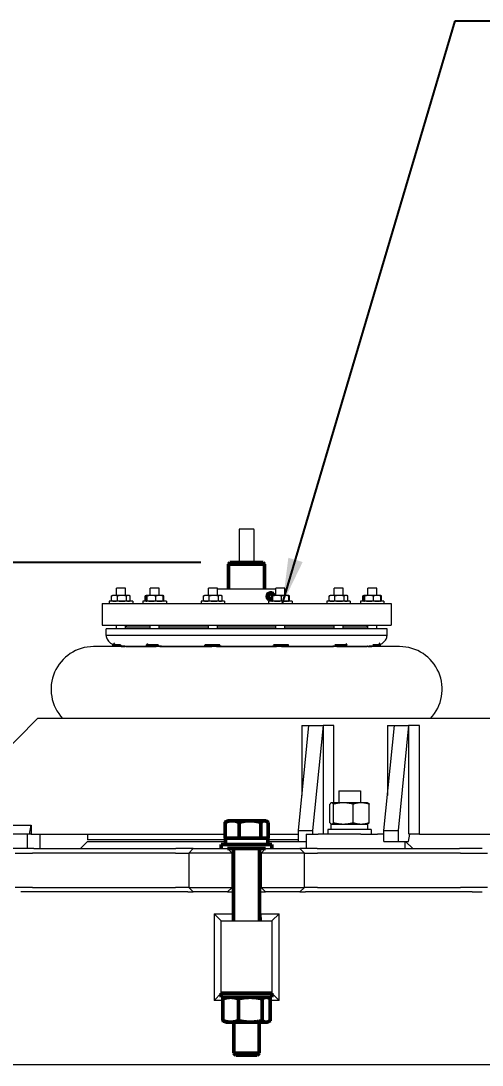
# Model space of a CAD drawing. Header units: inches. Extents: x 20 to 536, y 6 to 344.
# Drawn here: x 408.87 to 424.82, y 127.92 to 164.02 of the extents above; entities that cross this region are included whole.
import ezdxf

# ---------------------------------------------------------------- set-up
doc = ezdxf.new("R2010")
doc.units = ezdxf.units.IN
doc.header["$LTSCALE"] = 16
doc.header["$MEASUREMENT"] = 0
for name, color, linetype, lineweight in [('Dimension (ANSI)', 7, 'Continuous', 25), ('Symbol', 7, 'Continuous', 25), ('Visible (ANSI)', 7, 'Continuous', 50)]:
    doc.layers.add(name, color=color, linetype=linetype, lineweight=lineweight)
doc.styles.add('Standard D-E', font='arial.ttf')
doc.dimstyles.new('Default D-E$7', dxfattribs={"dimscale": 16, "dimtxt": 0.15, "dimasz": 0.098425, "dimexe": 0.125, "dimexo": 0.0625, "dimgap": 0.031496, "dimtad": 0, "dimtih": 1, "dimtoh": 1, "dimrnd": 1e-08, "dimzin": 4, "dimdsep": 46, "dimtxsty": 'Standard D-E', "dimcen": 0.09, "dimdle": 0.393701, "dimclrd": 256, "dimclre": 256, "dimclrt": 256, "dimadec": 0, "dimazin": 1, "dimtfac": 1, "dimtofl": 0, "dimtmove": 0, "dimatfit": 3, "dimfxl": 1, "dimtolj": 1, "dimtzin": 4, "dimlwd": -1, "dimlwe": -1, "dimarcsym": 0})
doc.dimstyles.new('in [mm] D-E NeptuneBenson', dxfattribs={"dimscale": 16, "dimtxt": 0.15, "dimasz": 0.098425, "dimexe": 0.125, "dimexo": 0.063, "dimgap": 0.031496, "dimtad": 0, "dimtih": 1, "dimtoh": 1, "dimdec": 4, "dimrnd": 1e-08, "dimzin": 3, "dimdsep": 46, "dimlunit": 5, "dimtxsty": 'Standard D-E', "dimcen": 0.09, "dimdle": 0.393701, "dimclrd": 256, "dimclre": 256, "dimclrt": 256, "dimadec": 1, "dimazin": 1, "dimtfac": 1, "dimtofl": 0, "dimtmove": 0, "dimatfit": 3, "dimfxl": 1, "dimfrac": 1, "dimtolj": 1, "dimtzin": 4, "dimlwd": -1, "dimlwe": -1, "dimarcsym": 0})

# ---------------------------------------------------------------- blocks, each defined once
blk = doc.blocks.new('*D25')
at = {"layer": 'Defpoints', "color": 0, "transparency": 16777216}
for p in [(347.361, 145.292), (416.1, 145.292), (391.098, 47.22)]:
    blk.add_point(p, dxfattribs=at)
at = {"layer": 'Dimension (ANSI)', "transparency": 16777216}
for p, q in [((415.092, 145.292), (345.361, 145.292)), ((347.361, 143.718), (347.361, 111.269)), ((347.361, 48.795), (347.361, 93.901)), ((390.09, 47.22), (345.361, 47.22))]:
    blk.add_line(p, q, dxfattribs=at)
for points in [[(347.098, 143.718), (347.623, 143.718), (347.361, 145.292)], [(347.098, 48.795), (347.623, 48.795), (347.361, 47.22)]]:
    blk.add_solid(points, dxfattribs=at)
at = {"layer": 'Dimension (ANSI)', "transparency": 16777216, "char_height": 2.4, "attachment_point": 5, "style": 'Standard D-E'}
for s, insert in [('\\A1; \\fArial|b0|i0;\\H2.4000;98{\\H1x;\\S1#16;} in', (347.361, 105.539)), ('\\A1;[2491.0 mm]{\\P\\fArial|b0|i0;\\H2.4000;SHIPPING HEIGHT\\P\\fArial|b0|i0;\\H2.4000;REF.}', (347.361, 96.855))]:
    blk.add_mtext(s, dxfattribs=dict(at, insert=insert))

msp = doc.modelspace()

# ---------------------------------------------------------------- linework, layer by layer
at = {"layer": 'Visible (ANSI)', "linetype": 'Continuous', "lineweight": 18}
for p, q in [((416.41504, 146.42711), (416.41504, 145.29234)), ((416.91442, 146.44799), (416.43592, 146.44799)), ((416.9353, 145.29234), (416.9353, 146.42711)), ((412.48475, 144.40548), (412.17225, 144.40548)), ((412.17225, 144.15848), (412.17225, 144.40548)), ((412.48475, 144.15848), (412.48475, 144.40548)), ((413.64944, 144.40548), (413.33694, 144.40548)), ((413.33694, 144.15848), (413.33694, 144.40548)), ((413.64944, 144.15848), (413.64944, 144.40548)), ((415.66673, 144.40548), (415.35423, 144.40548)), ((415.35423, 144.15848), (415.35423, 144.40548)), ((415.66673, 144.15848), (415.66673, 144.40548)), ((417.68094, 144.37548), (415.66892, 144.37548)), ((417.9961, 144.40548), (417.6836, 144.40548)), ((417.6836, 144.15848), (417.6836, 144.40548)), ((417.9961, 144.15848), (417.9961, 144.40548)), ((420.0134, 144.40548), (419.7009, 144.40548)), ((419.7009, 144.15848), (419.7009, 144.40548)), ((420.0134, 144.15848), (420.0134, 144.40548)), ((421.17809, 144.40548), (420.86559, 144.40548)), ((420.86559, 144.15848), (420.86559, 144.40548)), ((421.17809, 144.15848), (421.17809, 144.40548)), ((412.00624, 143.97579), (412.00624, 144.13817)), ((412.047, 144.15848), (412.02381, 144.14767)), ((412.10517, 144.15848), (412.047, 144.15848)), ((412.36525, 144.15848), (412.10517, 144.15848)), ((412.20411, 143.97579), (412.20411, 144.13817)), ((412.58858, 144.15848), (412.36525, 144.15848)), ((412.52638, 143.97579), (412.52638, 144.13817)), ((412.61, 144.15848), (412.58858, 144.15848)), ((412.61, 144.15848), (412.6332, 144.14767)), ((412.65077, 143.97579), (412.65077, 144.13817)), ((413.17092, 143.97579), (413.17092, 144.13817)), ((413.20926, 144.15735), (413.1885, 144.14767)), ((413.19288, 143.97579), (413.19288, 144.13817)), ((413.21169, 144.15848), (413.20926, 144.15735)), ((413.2141, 144.15848), (413.21169, 144.15848)), ((413.38546, 144.15848), (413.2141, 144.15848)), ((413.23531, 143.97579), (413.23531, 144.13817)), ((413.66455, 144.15848), (413.38546, 144.15848)), ((413.53562, 143.97579), (413.53562, 144.13817)), ((413.77469, 144.15848), (413.66455, 144.15848)), ((413.77469, 144.15848), (413.77712, 144.15735)), ((413.77712, 144.15735), (413.79788, 144.14767)), ((413.79349, 143.97579), (413.79349, 144.13817)), ((413.81546, 143.97579), (413.81546, 144.13817)), ((415.18822, 143.97579), (415.18822, 144.13817)), ((415.22898, 144.15848), (415.20579, 144.14767)), ((415.28715, 144.15848), (415.22898, 144.15848)), ((415.54723, 144.15848), (415.28715, 144.15848)), ((415.38609, 143.97579), (415.38609, 144.13817)), ((415.77056, 144.15848), (415.54723, 144.15848)), ((415.70836, 143.97579), (415.70836, 144.13817)), ((415.79198, 144.15848), (415.77056, 144.15848)), ((415.79198, 144.15848), (415.81518, 144.14767)), ((415.83275, 143.97579), (415.83275, 144.13817)), ((417.53955, 143.97579), (417.53955, 144.13817)), ((417.55835, 144.15848), (417.55593, 144.15735)), ((417.56076, 144.15848), (417.55835, 144.15848)), ((417.73213, 144.15848), (417.56076, 144.15848)), ((417.58198, 143.97579), (417.58198, 144.13817)), ((418.01122, 144.15848), (417.73213, 144.15848)), ((417.88228, 143.97579), (417.88228, 144.13817)), ((418.12135, 144.15848), (418.01122, 144.15848)), ((418.12135, 144.15848), (418.12378, 144.15735)), ((418.12378, 144.15735), (418.14455, 144.14767)), ((418.14016, 143.97579), (418.14016, 144.13817)), ((418.16212, 143.97579), (418.16212, 144.13817)), ((419.53488, 143.97579), (419.53488, 144.13817)), ((419.57565, 144.15848), (419.55246, 144.14767)), ((419.63382, 144.15848), (419.57565, 144.15848)), ((419.89389, 144.15848), (419.63382, 144.15848)), ((419.73276, 143.97579), (419.73276, 144.13817)), ((420.11722, 144.15848), (419.89389, 144.15848)), ((420.05503, 143.97579), (420.05503, 144.13817)), ((420.13865, 144.15848), (420.11722, 144.15848)), ((420.13865, 144.15848), (420.16184, 144.14767)), ((420.17942, 143.97579), (420.17942, 144.13817)), ((420.69957, 143.97579), (420.69957, 144.13817)), ((420.73791, 144.15735), (420.71714, 144.14767)), ((420.72153, 143.97579), (420.72153, 144.13817)), ((420.74034, 144.15848), (420.73791, 144.15735)), ((420.74274, 144.15848), (420.74034, 144.15848)), ((420.91411, 144.15848), (420.74274, 144.15848)), ((420.76396, 143.97579), (420.76396, 144.13817)), ((421.1932, 144.15848), (420.91411, 144.15848)), ((421.06426, 143.97579), (421.06426, 144.13817)), ((421.30334, 144.15848), (421.1932, 144.15848)), ((421.30334, 144.15848), (421.30576, 144.15735)), ((421.30576, 144.15735), (421.32653, 144.14767)), ((421.32214, 143.97579), (421.32214, 144.13817)), ((421.3441, 143.97579), (421.3441, 144.13817)), ((411.67517, 143.87548), (421.67517, 143.87548)), ((411.67517, 143.87548), (411.67517, 143.12548)), ((412.7345, 143.95548), (411.9225, 143.95548)), ((411.9225, 143.95548), (411.9225, 143.87548)), ((412.047, 143.95548), (412.02381, 143.9663)), ((412.61, 143.95548), (412.6332, 143.9663)), ((412.7345, 143.95548), (412.7345, 143.87548)), ((413.89919, 143.95548), (413.08719, 143.95548)), ((413.08719, 143.95548), (413.08719, 143.87548)), ((413.20926, 143.95661), (413.1885, 143.9663)), ((413.21169, 143.95548), (413.20926, 143.95661)), ((413.77469, 143.95548), (413.77712, 143.95661)), ((413.77712, 143.95661), (413.79788, 143.9663)), ((413.89919, 143.95548), (413.89919, 143.87548)), ((415.91648, 143.95548), (415.10448, 143.95548)), ((415.10448, 143.95548), (415.10448, 143.87548)), ((415.22898, 143.95548), (415.20579, 143.9663)), ((415.79198, 143.95548), (415.81518, 143.9663)), ((415.91648, 143.95548), (415.91648, 143.87548)), ((418.24585, 143.95548), (417.43385, 143.95548)), ((417.43385, 143.95548), (417.43385, 143.87548)), ((417.55835, 143.95548), (417.55593, 143.95661)), ((418.12135, 143.95548), (418.12378, 143.95661)), ((418.12378, 143.95661), (418.14455, 143.9663)), ((418.24585, 143.95548), (418.24585, 143.87548)), ((420.26315, 143.95548), (419.45115, 143.95548)), ((419.45115, 143.95548), (419.45115, 143.87548)), ((419.57565, 143.95548), (419.55246, 143.9663)), ((420.13865, 143.95548), (420.16184, 143.9663)), ((420.26315, 143.95548), (420.26315, 143.87548)), ((421.42784, 143.95548), (420.61584, 143.95548)), ((420.61584, 143.95548), (420.61584, 143.87548)), ((420.73791, 143.95661), (420.71714, 143.9663)), ((420.74034, 143.95548), (420.73791, 143.95661)), ((421.30334, 143.95548), (421.30576, 143.95661)), ((421.30576, 143.95661), (421.32653, 143.9663)), ((421.42784, 143.95548), (421.42784, 143.87548)), ((421.67517, 143.87548), (421.67517, 143.12548)), ((411.67517, 143.12548), (421.67517, 143.12548)), ((421.53517, 142.99748), (411.81517, 142.99748)), ((411.81517, 142.76928), (411.81517, 142.99748)), ((412.17225, 142.99748), (412.17225, 143.12548)), ((412.48475, 142.99748), (412.48475, 143.12548)), ((412.52606, 143.12234), (412.48901, 143.05816)), ((413.33694, 143.05816), (412.48901, 143.05816)), ((413.33694, 143.12234), (412.52606, 143.12234)), ((413.33694, 142.99748), (413.33694, 143.12548)), ((413.64944, 142.99748), (413.64944, 143.12548)), ((415.35423, 143.12234), (413.64944, 143.12234)), ((415.35423, 143.05816), (413.64944, 143.05816)), ((415.35423, 142.99748), (415.35423, 143.12548)), ((415.66673, 142.99748), (415.66673, 143.12548)), ((417.6836, 143.12234), (415.66673, 143.12234)), ((417.6836, 143.05816), (415.66673, 143.05816)), ((417.6836, 142.99748), (417.6836, 143.12548)), ((417.9961, 142.99748), (417.9961, 143.12548)), ((419.7009, 143.12234), (417.9961, 143.12234)), ((419.7009, 143.05816), (417.9961, 143.05816)), ((419.7009, 142.99748), (419.7009, 143.12548)), ((420.0134, 142.99748), (420.0134, 143.12548)), ((420.82428, 143.12234), (420.0134, 143.12234)), ((420.86133, 143.05816), (420.0134, 143.05816)), ((420.82428, 143.12234), (420.86133, 143.05816)), ((420.86559, 142.99748), (420.86559, 143.12548)), ((421.17809, 142.99748), (421.17809, 143.12548)), ((421.53517, 142.76928), (421.53517, 142.99748)), ((421.53517, 142.76928), (411.81517, 142.76928)), ((421.96949, 142.38832), (411.38085, 142.38832)), ((412.10451, 142.51855), (412.0445, 142.44952)), ((412.30908, 142.44952), (412.0445, 142.44952)), ((412.0445, 142.40548), (412.0445, 142.44952)), ((412.32352, 142.40548), (412.0445, 142.40548)), ((412.32352, 142.40548), (412.32352, 142.44389)), ((412.33997, 142.39748), (412.46583, 142.39748)), ((412.40681, 142.40548), (412.34629, 142.40548)), ((412.40681, 142.41782), (412.40681, 142.40548)), ((412.46471, 142.40548), (412.40681, 142.40548)), ((412.51126, 142.39748), (413.54829, 142.39748)), ((413.24558, 142.49138), (413.20919, 142.44952)), ((413.61804, 142.44952), (413.20919, 142.44952)), ((413.20919, 142.40548), (413.20919, 142.44952)), ((413.63086, 142.40548), (413.20919, 142.40548)), ((413.63086, 142.40548), (413.63086, 142.44389)), ((413.6975, 142.40548), (413.63086, 142.40548)), ((413.67241, 142.39748), (415.46859, 142.39748)), ((413.6975, 142.41782), (413.6975, 142.40548)), ((413.73575, 142.40548), (413.6975, 142.40548)), ((415.22648, 142.40548), (415.22648, 142.44202)), ((415.75391, 142.40548), (415.22648, 142.40548)), ((415.74615, 142.44952), (415.22715, 142.44952)), ((415.63815, 142.39748), (417.71219, 142.39748)), ((415.75391, 142.40548), (415.75391, 142.44389)), ((415.78605, 142.40548), (415.75391, 142.40548)), ((415.78605, 142.41782), (415.78605, 142.40548)), ((415.79441, 142.40548), (415.78605, 142.40548)), ((417.56686, 142.42033), (417.56686, 142.40548)), ((418.12381, 142.40548), (417.56686, 142.40548)), ((418.12319, 142.44952), (417.60419, 142.44952)), ((417.88175, 142.39748), (419.67793, 142.39748)), ((418.12381, 142.40548), (418.12381, 142.44389)), ((419.65988, 142.42033), (419.65988, 142.40548)), ((420.14115, 142.40548), (419.65988, 142.40548)), ((420.14115, 142.44952), (419.7323, 142.44952)), ((419.80205, 142.39748), (420.83908, 142.39748)), ((420.10476, 142.49138), (420.14115, 142.44952)), ((420.14115, 142.40548), (420.14115, 142.44952)), ((420.88451, 142.39748), (421.01037, 142.39748)), ((420.95315, 142.40548), (420.91614, 142.40548)), ((420.95315, 142.42033), (420.95315, 142.40548)), ((421.30584, 142.40548), (420.95315, 142.40548)), ((421.30584, 142.44952), (421.04126, 142.44952)), ((421.24583, 142.51855), (421.30584, 142.44952)), ((421.30584, 142.40548), (421.30584, 142.44952)), ((406.97718, 137.40734), (409.44003, 139.90734)), ((432.68411, 139.90734), (409.44003, 139.90734)), ((418.46806, 136.03734), (418.83214, 139.65734)), ((418.58955, 139.65734), (418.83214, 139.65734)), ((418.58955, 139.65734), (418.58955, 137.24526)), ((418.83214, 139.65734), (419.32471, 139.65734)), ((419.32471, 139.65734), (418.96063, 136.03734)), ((419.33631, 139.65734), (419.32471, 139.65734)), ((419.69783, 139.65734), (419.33631, 139.65734)), ((419.33631, 135.90734), (419.33631, 139.65734)), ((419.69783, 136.98934), (419.69783, 139.65734)), ((421.42349, 136.03734), (421.78757, 139.65734)), ((421.54497, 139.65734), (421.78757, 139.65734)), ((421.54497, 139.65734), (421.54497, 137.24526)), ((421.78757, 139.65734), (422.28014, 139.65734)), ((422.28014, 139.65734), (421.91606, 136.03734)), ((422.29174, 139.65734), (422.28014, 139.65734)), ((422.65326, 139.65734), (422.29174, 139.65734)), ((422.29174, 135.90734), (422.29174, 139.65734)), ((422.65326, 135.90734), (422.65326, 139.65734)), ((419.861, 137.40734), (420.611, 137.40734)), ((419.861, 137.40734), (419.861, 136.98934)), ((420.611, 137.40734), (420.611, 136.98934)), ((419.55783, 136.30043), (419.55783, 136.94426)), ((419.611, 136.98934), (419.60136, 136.98485)), ((419.62049, 136.98934), (419.611, 136.98934)), ((420.02224, 136.98934), (419.62049, 136.98934)), ((419.68315, 136.30043), (419.68315, 136.94426)), ((420.63774, 136.98934), (420.02224, 136.98934)), ((420.36132, 136.30043), (420.36132, 136.94426)), ((420.861, 136.98934), (420.63774, 136.98934)), ((420.861, 136.98934), (420.87064, 136.98485)), ((420.91416, 136.30043), (420.91416, 136.94426)), ((407.15863, 136.21984), (409.21838, 136.21984)), ((409.16471, 135.90734), (409.21838, 136.21984)), ((409.21838, 136.21984), (409.21838, 135.90734)), ((419.611, 136.25534), (419.60136, 136.25984)), ((419.6035, 136.25534), (420.8685, 136.25534)), ((419.6035, 136.06734), (419.6035, 136.25534)), ((420.861, 136.25534), (420.87064, 136.25984)), ((420.8685, 136.06734), (420.8685, 136.25534)), ((409.08957, 135.90734), (407.15863, 135.90734)), ((409.21838, 135.90734), (409.08957, 135.90734)), ((409.08957, 135.90734), (409.08957, 135.40734)), ((409.21838, 135.90734), (409.16471, 135.90734)), ((409.21838, 135.90734), (415.92945, 135.90734)), ((409.51892, 135.90734), (409.51892, 135.40734)), ((411.17517, 135.90734), (411.17517, 135.70734)), ((417.42089, 135.90734), (418.46806, 135.90734)), ((418.46806, 136.03734), (418.96063, 136.03734)), ((418.46806, 135.65734), (418.46806, 136.03734)), ((418.73853, 135.90734), (419.15266, 135.90734)), ((418.73853, 135.90734), (418.73853, 135.40734)), ((418.96063, 136.03734), (418.96063, 135.90734)), ((420.63038, 135.90734), (419.15266, 135.90734)), ((420.986, 136.06734), (419.486, 136.06734)), ((419.486, 136.06734), (419.486, 135.90734)), ((420.63038, 135.90734), (421.20882, 135.90734)), ((420.986, 136.06734), (420.986, 135.90734)), ((421.42349, 135.90734), (421.20882, 135.90734)), ((421.42349, 136.03734), (421.91606, 136.03734)), ((421.42349, 135.65734), (421.42349, 136.03734)), ((421.91606, 136.03734), (421.91606, 135.65734)), ((422.28014, 135.65734), (422.32308, 135.90734)), ((422.65326, 135.90734), (422.29174, 135.90734)), ((422.65326, 135.90734), (426.28121, 135.90734)), ((409.31287, 135.40734), (408.52724, 135.40734)), ((409.31287, 135.40734), (414.23163, 135.40734)), ((411.17517, 135.65734), (410.92517, 135.40734)), ((415.94567, 135.70734), (411.17517, 135.70734)), ((411.17517, 135.65734), (415.94567, 135.65734)), ((411.17517, 135.65734), (415.94567, 135.65734)), ((414.83017, 135.40734), (414.23163, 135.40734)), ((414.67517, 135.25234), (414.83017, 135.40734)), ((414.83017, 135.40734), (415.64688, 135.40734)), ((415.64688, 135.40734), (415.92284, 135.40734)), ((415.92284, 135.40734), (416.02017, 135.40734)), ((416.17517, 135.25234), (416.02017, 135.40734)), ((417.17517, 135.25234), (417.33017, 135.40734)), ((417.33017, 135.40734), (417.4275, 135.40734)), ((418.46806, 135.70734), (417.40467, 135.70734)), ((417.40467, 135.65734), (418.46806, 135.65734)), ((417.40467, 135.65734), (418.46806, 135.65734)), ((417.4275, 135.40734), (417.70346, 135.40734)), ((417.70346, 135.40734), (418.52017, 135.40734)), ((418.46806, 135.65734), (418.73853, 135.65734)), ((419.1187, 135.40734), (418.52017, 135.40734)), ((418.67517, 135.25234), (418.52017, 135.40734)), ((419.1187, 135.40734), (424.03747, 135.40734)), ((421.42349, 135.65734), (421.91606, 135.65734)), ((421.91606, 135.65734), (422.28014, 135.65734)), ((422.15337, 135.65734), (422.15337, 135.40734)), ((422.17517, 135.65734), (422.42517, 135.40734)), ((424.8231, 135.40734), (424.03747, 135.40734)), ((408.67289, 135.25234), (409.27261, 135.25234)), ((414.21827, 135.25234), (409.27261, 135.25234)), ((414.21827, 135.25234), (414.67517, 135.25234)), ((415.64169, 135.25234), (414.67517, 135.25234)), ((414.67517, 135.25234), (414.67517, 134.06234)), ((415.91904, 135.25234), (415.64169, 135.25234)), ((416.17517, 135.25234), (415.91904, 135.25234)), ((416.17517, 135.25234), (416.22767, 135.25234)), ((416.17517, 134.06234), (416.17517, 135.25234)), ((417.12267, 135.25234), (417.17517, 135.25234)), ((417.43129, 135.25234), (417.17517, 135.25234)), ((417.17517, 135.25234), (417.17517, 134.06234)), ((417.70865, 135.25234), (417.43129, 135.25234)), ((418.67517, 135.25234), (417.70865, 135.25234)), ((418.67517, 135.25234), (419.13207, 135.25234)), ((418.67517, 134.06234), (418.67517, 135.25234)), ((424.07773, 135.25234), (419.13207, 135.25234)), ((424.07773, 135.25234), (424.67744, 135.25234)), ((424.67744, 135.25234), (425.00449, 135.25234)), ((409.27261, 134.06234), (408.67289, 134.06234)), ((414.63786, 133.90734), (408.86652, 133.90734)), ((409.27261, 134.06234), (414.21827, 134.06234)), ((414.67517, 134.06234), (414.21827, 134.06234)), ((414.63786, 133.90734), (414.83017, 133.90734)), ((414.67517, 134.06234), (415.64169, 134.06234)), ((414.67517, 134.06234), (414.83017, 133.90734)), ((415.64688, 133.90734), (414.83017, 133.90734)), ((415.64169, 134.06234), (415.91904, 134.06234)), ((415.92284, 133.90734), (415.64688, 133.90734)), ((415.91904, 134.06234), (416.17517, 134.06234)), ((416.02017, 133.90734), (415.92284, 133.90734)), ((416.17517, 134.06234), (416.02017, 133.90734)), ((416.02017, 133.90734), (416.22767, 133.90734)), ((416.22767, 134.06234), (416.17517, 134.06234)), ((417.17517, 134.06234), (417.12267, 134.06234)), ((417.12267, 133.90734), (417.33017, 133.90734)), ((417.17517, 134.06234), (417.43129, 134.06234)), ((417.17517, 134.06234), (417.33017, 133.90734)), ((417.4275, 133.90734), (417.33017, 133.90734)), ((417.70346, 133.90734), (417.4275, 133.90734)), ((417.43129, 134.06234), (417.70865, 134.06234)), ((418.52017, 133.90734), (417.70346, 133.90734)), ((417.70865, 134.06234), (418.67517, 134.06234)), ((418.67517, 134.06234), (418.52017, 133.90734)), ((418.52017, 133.90734), (418.71248, 133.90734)), ((419.13207, 134.06234), (418.67517, 134.06234)), ((424.48382, 133.90734), (418.71248, 133.90734)), ((419.13207, 134.06234), (424.07773, 134.06234)), ((424.67744, 134.06234), (424.07773, 134.06234)), ((424.48382, 133.90734), (424.8231, 133.90734)), ((425.00449, 134.06234), (424.67744, 134.06234)), ((415.55027, 133.15724), (415.55027, 130.15744)), ((415.55027, 133.15724), (416.17952, 133.15724)), ((415.55027, 133.15724), (415.80017, 132.90734)), ((415.80017, 132.90734), (417.55017, 132.90734)), ((415.80017, 130.40734), (415.80017, 132.90734)), ((416.17952, 133.15724), (416.17517, 132.90734)), ((416.17952, 133.15724), (416.17952, 132.90734)), ((417.17082, 133.15724), (417.17517, 132.90734)), ((417.17082, 132.90734), (417.17082, 133.15724)), ((417.17082, 133.15724), (417.80007, 133.15724)), ((417.80007, 133.15724), (417.55017, 132.90734)), ((417.55017, 132.90734), (417.55017, 130.40734)), ((417.80007, 130.15744), (417.80007, 133.15724)), ((415.55027, 130.15744), (415.80017, 130.40734)), ((417.55017, 130.40734), (415.80017, 130.40734)), ((417.80007, 130.15744), (417.55017, 130.40734)), ((415.85783, 130.15744), (415.55027, 130.15744)), ((417.80007, 130.15744), (417.4925, 130.15744)), ((388.17384, 127.93859), (439.04874, 127.93859))]:
    msp.add_line(p, q, dxfattribs=at)
at = {"layer": 'Visible (ANSI)'}
for p, q in [((416.10017, 145.29234), (416.05017, 145.24234)), ((417.30017, 145.24234), (416.05017, 145.24234)), ((416.05017, 144.37548), (416.05017, 145.24234)), ((416.10017, 145.29234), (417.25017, 145.29234)), ((417.25017, 145.29234), (417.30017, 145.24234)), ((417.30017, 144.37548), (417.30017, 145.24234)), ((415.93192, 143.12234), (415.93192, 143.12548)), ((417.41842, 143.12234), (417.41842, 143.12548)), ((415.92945, 135.76697), (415.92945, 136.31238)), ((416.01917, 136.37097), (415.97756, 136.34695)), ((416.17346, 136.37097), (416.01917, 136.37097)), ((416.79034, 136.37097), (416.17346, 136.37097)), ((416.41748, 135.76697), (416.41748, 136.31238)), ((417.29204, 136.37097), (416.79034, 136.37097)), ((417.16319, 135.76697), (417.16319, 136.31238)), ((417.33117, 136.37097), (417.29204, 136.37097)), ((417.33117, 136.37097), (417.37278, 136.34695)), ((417.42089, 135.76697), (417.42089, 136.31238)), ((416.17346, 135.76697), (415.92945, 135.76697)), ((415.94567, 135.76697), (417.40467, 135.76697)), ((415.94567, 135.76697), (415.94567, 135.54797)), ((416.01917, 135.76697), (416.01917, 135.76697)), ((416.41748, 135.76697), (416.17346, 135.76697)), ((416.79034, 135.76697), (416.41748, 135.76697)), ((417.16319, 135.76697), (416.79034, 135.76697)), ((417.29204, 135.76697), (417.16319, 135.76697)), ((417.42089, 135.76697), (417.29204, 135.76697)), ((417.33117, 135.76697), (417.33117, 135.76697)), ((417.40467, 135.76697), (417.40467, 135.54797)), ((417.55017, 135.54797), (415.80017, 135.54797)), ((415.80017, 135.40734), (415.80017, 135.54797)), ((415.93192, 135.65734), (415.93192, 135.66734)), ((416.02017, 135.40734), (417.33017, 135.40734)), ((416.22767, 135.40734), (416.22767, 132.90734)), ((417.12267, 135.40734), (417.12267, 132.90734)), ((417.41842, 135.65734), (417.41842, 135.66734)), ((417.55017, 135.40734), (417.55017, 135.54797)), ((417.55017, 130.40734), (415.80017, 130.40734)), ((415.80017, 130.26672), (415.80017, 130.40734)), ((417.55017, 130.26672), (417.55017, 130.40734)), ((415.80017, 130.26672), (417.55017, 130.26672)), ((415.85783, 129.45958), (415.85783, 130.21485)), ((415.95617, 130.26672), (415.91056, 130.24545)), ((416.39273, 129.45958), (416.39273, 130.21485)), ((417.21006, 129.45958), (417.21006, 130.21485)), ((417.39417, 130.26672), (417.43977, 130.24545)), ((417.4925, 129.45958), (417.4925, 130.21485)), ((415.95617, 129.40772), (415.91056, 129.42898)), ((415.95617, 129.40772), (416.12528, 129.40772)), ((416.12528, 129.40772), (416.8014, 129.40772)), ((416.23767, 129.40772), (416.23767, 128.33308)), ((416.8014, 129.40772), (417.35128, 129.40772)), ((417.11267, 129.40772), (417.11267, 128.33308)), ((417.35128, 129.40772), (417.39417, 129.40772)), ((417.39417, 129.40772), (417.43977, 129.42898)), ((416.23767, 128.33308), (417.11267, 128.33308)), ((416.30583, 128.26697), (416.23767, 128.33308)), ((417.04451, 128.26697), (416.30583, 128.26697)), ((417.04451, 128.26697), (417.11267, 128.33308))]:
    msp.add_line(p, q, dxfattribs=at)
at = {"layer": 'Visible (ANSI)', "linetype": 'Continuous', "lineweight": 18}
for centre, radius, start, end in [((416.43592, 146.42711), 0.02088, 90, 180), ((416.91442, 146.42711), 0.02088, 0, 90), ((415.66892, 144.35048), 0.025, 90, 95.015666), ((412.55572, 142.93793), 0.1375, 119.023912, 121.071654), ((420.79462, 142.93793), 0.1375, 58.928346, 60.976088), ((412.10368, 142.78448), 0.28891, 183.015326, 209.34172), ((412.2173, 142.84835), 0.41925, 209.34172, 233.614904), ((421.13304, 142.84835), 0.41925, 306.385096, 330.65828), ((421.24666, 142.78448), 0.28891, 330.65828, 356.984674), ((411.38085, 140.9174), 1.47092, 90, 223.368322), ((412.29149, 142.94904), 0.54432, 233.614904, 244.046206), ((412.33997, 143.10786), 0.71038, 261.393107, 270), ((412.45404, 142.80459), 0.41885, 276.363058, 283.598225), ((420.8963, 142.80459), 0.41885, 256.401775, 263.636942), ((421.01037, 143.10786), 0.71038, 270, 278.606893), ((421.05884, 142.94904), 0.54432, 295.953794, 306.385096), ((421.96949, 140.9174), 1.47092, 316.631678, 90)]:
    msp.add_arc(centre, radius, start, end, dxfattribs=at)
at = {"layer": 'Visible (ANSI)'}
for radius, start, end in [(0.08929, 21.69095, 293.957545), (0.1018, 54.052466, 99.052466)]:
    msp.add_arc((417.50329, 144.12548), radius, start, end, dxfattribs=at)
at = {"layer": 'Visible (ANSI)', "linetype": 'Continuous', "lineweight": 18}
for points in [[(417.68094, 144.37548), (417.6818, 144.37548), (417.68269, 144.37543), (417.6836, 144.37532)], [(417.53953, 144.00587), (417.52775, 144.00231), (417.51546, 144.00048), (417.50329, 144.00048)], [(412.32353, 142.43301), (412.32848, 142.43143), (412.33345, 142.4299), (412.33843, 142.42842)], [(412.33843, 142.42842), (412.35727, 142.42284), (412.37601, 142.41786), (412.394, 142.41369)]]:
    msp.add_open_spline(points, degree=3, dxfattribs=at)
for points, weights in [([(412.10517, 144.15848), (412.05926, 144.15848), (412.00624, 144.13817)], [1, 1.0379548493, 1]), ([(412.00624, 144.13817), (412.01531, 144.1437), (412.02381, 144.14767)], [1, 1.01005189042, 1.01477953359]), ([(412.20411, 144.13817), (412.15109, 144.15848), (412.10517, 144.15848)], [1, 1.0379548493, 1]), ([(412.36525, 144.15848), (412.29046, 144.15848), (412.20411, 144.13817)], [1, 1.0379548493, 1]), ([(412.52638, 144.13817), (412.44003, 144.15848), (412.36525, 144.15848)], [1, 1.0379548493, 1]), ([(412.58858, 144.15848), (412.55971, 144.15848), (412.52638, 144.13817)], [1, 1.0379548493, 1]), ([(412.65077, 144.13817), (412.61744, 144.15848), (412.58858, 144.15848)], [1, 1.0379548493, 1]), ([(413.19888, 144.14767), (413.18535, 144.1437), (413.17092, 144.13817)], [1.01477953359, 1.01005189042, 1]), ([(413.17092, 144.13817), (413.17999, 144.1437), (413.1885, 144.14767)], [1, 1.01005189042, 1.01477953359]), ([(413.2141, 144.15848), (413.20425, 144.15848), (413.19288, 144.13817)], [1, 1.0379548493, 1]), ([(413.23531, 144.13817), (413.22394, 144.15848), (413.2141, 144.15848)], [1, 1.0379548493, 1]), ([(413.38546, 144.15848), (413.31578, 144.15848), (413.23531, 144.13817)], [1, 1.0379548493, 1]), ([(413.53562, 144.13817), (413.45515, 144.15848), (413.38546, 144.15848)], [1, 1.0379548493, 1]), ([(413.66455, 144.15848), (413.60471, 144.15848), (413.53562, 144.13817)], [1, 1.0379548493, 1]), ([(413.79349, 144.13817), (413.7244, 144.15848), (413.66455, 144.15848)], [1, 1.0379548493, 1]), ([(413.77712, 144.15735), (413.78475, 144.15379), (413.79349, 144.13817)], [1.01375847525, 1.02892942038, 1]), ([(413.81546, 144.13817), (413.79788, 144.14888), (413.78213, 144.15385)], [1, 1.01965956375, 1.01895290532]), ([(415.28715, 144.15848), (415.24124, 144.15848), (415.18822, 144.13817)], [1, 1.0379548493, 1]), ([(415.18822, 144.13817), (415.19729, 144.1437), (415.20579, 144.14767)], [1, 1.01005189042, 1.01477953359]), ([(415.38609, 144.13817), (415.33307, 144.15848), (415.28715, 144.15848)], [1, 1.0379548493, 1]), ([(415.54723, 144.15848), (415.47244, 144.15848), (415.38609, 144.13817)], [1, 1.0379548493, 1]), ([(415.70836, 144.13817), (415.62201, 144.15848), (415.54723, 144.15848)], [1, 1.0379548493, 1]), ([(415.77056, 144.15848), (415.74169, 144.15848), (415.70836, 144.13817)], [1, 1.0379548493, 1]), ([(415.83275, 144.13817), (415.79942, 144.15848), (415.77056, 144.15848)], [1, 1.0379548493, 1]), ([(417.56076, 144.15848), (417.55092, 144.15848), (417.53955, 144.13817)], [1, 1.0379548493, 1]), ([(417.58198, 144.13817), (417.57061, 144.15848), (417.56076, 144.15848)], [1, 1.0379548493, 1]), ([(417.73213, 144.15848), (417.66244, 144.15848), (417.58198, 144.13817)], [1, 1.0379548493, 1]), ([(417.88228, 144.13817), (417.80182, 144.15848), (417.73213, 144.15848)], [1, 1.0379548493, 1]), ([(418.01122, 144.15848), (417.95138, 144.15848), (417.88228, 144.13817)], [1, 1.0379548493, 1]), ([(418.14016, 144.13817), (418.07106, 144.15848), (418.01122, 144.15848)], [1, 1.0379548493, 1]), ([(418.12378, 144.15735), (418.13142, 144.15379), (418.14016, 144.13817)], [1.01375847525, 1.02892942038, 1]), ([(418.16212, 144.13817), (418.14455, 144.14888), (418.12879, 144.15385)], [1, 1.01965956375, 1.01895290532]), ([(419.63382, 144.15848), (419.5879, 144.15848), (419.53488, 144.13817)], [1, 1.0379548493, 1]), ([(419.53488, 144.13817), (419.54395, 144.1437), (419.55246, 144.14767)], [1, 1.01005189042, 1.01477953359]), ([(419.73276, 144.13817), (419.67974, 144.15848), (419.63382, 144.15848)], [1, 1.0379548493, 1]), ([(419.89389, 144.15848), (419.81911, 144.15848), (419.73276, 144.13817)], [1, 1.0379548493, 1]), ([(420.05503, 144.13817), (419.96868, 144.15848), (419.89389, 144.15848)], [1, 1.0379548493, 1]), ([(420.11722, 144.15848), (420.08836, 144.15848), (420.05503, 144.13817)], [1, 1.0379548493, 1]), ([(420.17942, 144.13817), (420.14609, 144.15848), (420.11722, 144.15848)], [1, 1.0379548493, 1]), ([(420.72752, 144.14767), (420.714, 144.1437), (420.69957, 144.13817)], [1.01477953359, 1.01005189042, 1]), ([(420.69957, 144.13817), (420.70864, 144.1437), (420.71714, 144.14767)], [1, 1.01005189042, 1.01477953359]), ([(420.74274, 144.15848), (420.7329, 144.15848), (420.72153, 144.13817)], [1, 1.0379548493, 1]), ([(420.76396, 144.13817), (420.75259, 144.15848), (420.74274, 144.15848)], [1, 1.0379548493, 1]), ([(420.91411, 144.15848), (420.84442, 144.15848), (420.76396, 144.13817)], [1, 1.0379548493, 1]), ([(421.06426, 144.13817), (420.9838, 144.15848), (420.91411, 144.15848)], [1, 1.0379548493, 1]), ([(421.1932, 144.15848), (421.13336, 144.15848), (421.06426, 144.13817)], [1, 1.0379548493, 1]), ([(421.32214, 144.13817), (421.25304, 144.15848), (421.1932, 144.15848)], [1, 1.0379548493, 1]), ([(421.30576, 144.15735), (421.3134, 144.15379), (421.32214, 144.13817)], [1.01375847525, 1.02892942038, 1]), ([(421.3441, 144.13817), (421.32653, 144.14888), (421.31077, 144.15385)], [1, 1.01965956375, 1.01895290532]), ([(412.02381, 143.9663), (412.01531, 143.97026), (412.00624, 143.97579)], [1.01477953359, 1.01005189042, 1]), ([(412.00624, 143.97579), (412.05926, 143.95548), (412.10517, 143.95548)], [1, 1.0379548493, 1]), ([(412.10517, 143.95548), (412.15109, 143.95548), (412.20411, 143.97579)], [1, 1.0379548493, 1]), ([(412.20411, 143.97579), (412.29046, 143.95548), (412.36525, 143.95548)], [1, 1.0379548493, 1]), ([(412.36525, 143.95548), (412.44003, 143.95548), (412.52638, 143.97579)], [1, 1.0379548493, 1]), ([(412.52638, 143.97579), (412.55971, 143.95548), (412.58858, 143.95548)], [1, 1.0379548493, 1]), ([(412.58858, 143.95548), (412.61744, 143.95548), (412.65077, 143.97579)], [1, 1.0379548493, 1]), ([(413.17092, 143.97579), (413.18535, 143.97026), (413.19888, 143.9663)], [1, 1.01005189042, 1.01477953359]), ([(413.1885, 143.9663), (413.17999, 143.97026), (413.17092, 143.97579)], [1.01477953359, 1.01005189042, 1]), ([(413.19288, 143.97579), (413.20425, 143.95548), (413.2141, 143.95548)], [1, 1.0379548493, 1]), ([(413.2141, 143.95548), (413.22394, 143.95548), (413.23531, 143.97579)], [1, 1.0379548493, 1]), ([(413.23531, 143.97579), (413.31578, 143.95548), (413.38546, 143.95548)], [1, 1.0379548493, 1]), ([(413.38546, 143.95548), (413.45515, 143.95548), (413.53562, 143.97579)], [1, 1.0379548493, 1]), ([(413.53562, 143.97579), (413.60471, 143.95548), (413.66455, 143.95548)], [1, 1.0379548493, 1]), ([(413.66455, 143.95548), (413.7244, 143.95548), (413.79349, 143.97579)], [1, 1.0379548493, 1]), ([(413.79349, 143.97579), (413.78475, 143.96017), (413.77712, 143.95661)], [1, 1.02892942038, 1.01375847525]), ([(413.78213, 143.96011), (413.79788, 143.96508), (413.81546, 143.97579)], [1.01895290532, 1.01965956375, 1]), ([(415.20579, 143.9663), (415.19729, 143.97026), (415.18822, 143.97579)], [1.01477953359, 1.01005189042, 1]), ([(415.18822, 143.97579), (415.24124, 143.95548), (415.28715, 143.95548)], [1, 1.0379548493, 1]), ([(415.28715, 143.95548), (415.33307, 143.95548), (415.38609, 143.97579)], [1, 1.0379548493, 1]), ([(415.38609, 143.97579), (415.47244, 143.95548), (415.54723, 143.95548)], [1, 1.0379548493, 1]), ([(415.54723, 143.95548), (415.62201, 143.95548), (415.70836, 143.97579)], [1, 1.0379548493, 1]), ([(415.70836, 143.97579), (415.74169, 143.95548), (415.77056, 143.95548)], [1, 1.0379548493, 1]), ([(415.77056, 143.95548), (415.79942, 143.95548), (415.83275, 143.97579)], [1, 1.0379548493, 1]), ([(417.53955, 143.97579), (417.55092, 143.95548), (417.56076, 143.95548)], [1, 1.0379548493, 1]), ([(417.56076, 143.95548), (417.57061, 143.95548), (417.58198, 143.97579)], [1, 1.0379548493, 1]), ([(417.58198, 143.97579), (417.66244, 143.95548), (417.73213, 143.95548)], [1, 1.0379548493, 1]), ([(417.73213, 143.95548), (417.80182, 143.95548), (417.88228, 143.97579)], [1, 1.0379548493, 1]), ([(417.88228, 143.97579), (417.95138, 143.95548), (418.01122, 143.95548)], [1, 1.0379548493, 1]), ([(418.01122, 143.95548), (418.07106, 143.95548), (418.14016, 143.97579)], [1, 1.0379548493, 1]), ([(418.14016, 143.97579), (418.13142, 143.96017), (418.12378, 143.95661)], [1, 1.02892942038, 1.01375847525]), ([(418.12879, 143.96011), (418.14455, 143.96508), (418.16212, 143.97579)], [1.01895290532, 1.01965956375, 1]), ([(419.55246, 143.9663), (419.54395, 143.97026), (419.53488, 143.97579)], [1.01477953359, 1.01005189042, 1]), ([(419.53488, 143.97579), (419.5879, 143.95548), (419.63382, 143.95548)], [1, 1.0379548493, 1]), ([(419.63382, 143.95548), (419.67974, 143.95548), (419.73276, 143.97579)], [1, 1.0379548493, 1]), ([(419.73276, 143.97579), (419.81911, 143.95548), (419.89389, 143.95548)], [1, 1.0379548493, 1]), ([(419.89389, 143.95548), (419.96868, 143.95548), (420.05503, 143.97579)], [1, 1.0379548493, 1]), ([(420.05503, 143.97579), (420.08836, 143.95548), (420.11722, 143.95548)], [1, 1.0379548493, 1]), ([(420.11722, 143.95548), (420.14609, 143.95548), (420.17942, 143.97579)], [1, 1.0379548493, 1]), ([(420.71714, 143.9663), (420.70864, 143.97026), (420.69957, 143.97579)], [1.01477953359, 1.01005189042, 1]), ([(420.69957, 143.97579), (420.714, 143.97026), (420.72752, 143.9663)], [1, 1.01005189042, 1.01477953359]), ([(420.72153, 143.97579), (420.7329, 143.95548), (420.74274, 143.95548)], [1, 1.0379548493, 1]), ([(420.74274, 143.95548), (420.75259, 143.95548), (420.76396, 143.97579)], [1, 1.0379548493, 1]), ([(420.76396, 143.97579), (420.84442, 143.95548), (420.91411, 143.95548)], [1, 1.0379548493, 1]), ([(420.91411, 143.95548), (420.9838, 143.95548), (421.06426, 143.97579)], [1, 1.0379548493, 1]), ([(421.06426, 143.97579), (421.13336, 143.95548), (421.1932, 143.95548)], [1, 1.0379548493, 1]), ([(421.1932, 143.95548), (421.25304, 143.95548), (421.32214, 143.97579)], [1, 1.0379548493, 1]), ([(421.32214, 143.97579), (421.3134, 143.96017), (421.30576, 143.95661)], [1, 1.02892942038, 1.01375847525]), ([(421.31077, 143.96011), (421.32653, 143.96508), (421.3441, 143.97579)], [1.01895290532, 1.01965956375, 1]), ([(419.62049, 136.98934), (419.59141, 136.98934), (419.55783, 136.94426)], [1, 1.0379548493, 1]), ([(419.68315, 136.94426), (419.64957, 136.98934), (419.62049, 136.98934)], [1, 1.0379548493, 1]), ([(420.02224, 136.98934), (419.86487, 136.98934), (419.68315, 136.94426)], [1, 1.0379548493, 1]), ([(420.36132, 136.94426), (420.1796, 136.98934), (420.02224, 136.98934)], [1, 1.0379548493, 1]), ([(420.63774, 136.98934), (420.50945, 136.98934), (420.36132, 136.94426)], [1, 1.0379548493, 1]), ([(420.91416, 136.94426), (420.76603, 136.98934), (420.63774, 136.98934)], [1, 1.0379548493, 1]), ([(420.87064, 136.98485), (420.89101, 136.97535), (420.91416, 136.94426)], [1.01647331037, 1.02587101878, 1]), ([(419.55783, 136.30043), (419.59141, 136.25534), (419.62049, 136.25534)], [1, 1.0379548493, 1]), ([(419.62049, 136.25534), (419.64957, 136.25534), (419.68315, 136.30043)], [1, 1.0379548493, 1]), ([(419.68315, 136.30043), (419.86487, 136.25534), (420.02224, 136.25534)], [1, 1.0379548493, 1]), ([(420.02224, 136.25534), (420.1796, 136.25534), (420.36132, 136.30043)], [1, 1.0379548493, 1]), ([(420.36132, 136.30043), (420.50945, 136.25534), (420.63774, 136.25534)], [1, 1.0379548493, 1]), ([(420.63774, 136.25534), (420.76603, 136.25534), (420.91416, 136.30043)], [1, 1.0379548493, 1]), ([(420.91416, 136.30043), (420.89101, 136.26933), (420.87064, 136.25984)], [1, 1.02587101878, 1.01647331037])]:
    msp.add_rational_spline(points, weights, degree=2, dxfattribs=at)
for points, knots in [([(417.50329, 144.00048), (417.48853, 144.00048), (417.47164, 144.00321), (417.43826, 144.01721), (417.42179, 144.02847), (417.40006, 144.05386), (417.39216, 144.06629), (417.38126, 144.09449), (417.37829, 144.11027), (417.37829, 144.14069), (417.38126, 144.15648), (417.39216, 144.18467), (417.40006, 144.1971), (417.42179, 144.22249), (417.43826, 144.23376), (417.47164, 144.24775), (417.48853, 144.25048), (417.52211, 144.25048), (417.5412, 144.24611), (417.57537, 144.22937), (417.59049, 144.21719), (417.61035, 144.19129), (417.61861, 144.17677), (417.62357, 144.15954), (417.62371, 144.15901), (417.62386, 144.15848)], [-1.94831764, -1.94831764, -1.94831764, -1.94831764, -1.75947454, -1.75947454, -1.57063144, -1.57063144, -1.45474442, -1.45474442, -1.3388574, -1.3388574, -1.22297038, -1.22297038, -1.10708336, -1.10708336, -0.91824026, -0.91824026, -0.72939716, -0.72939716, -0.48886622, -0.48886622, -0.24833528, -0.24833528, -0.09048126, -0.09048126, -0.08562341, -0.08562341, -0.08562341, -0.08562341]), ([(412.49999, 142.39777), (412.49696, 142.39774), (412.49353, 142.39769), (412.47894, 142.39752), (412.46522, 142.39737), (412.43034, 142.39785), (412.4087, 142.39862), (412.36528, 142.4023), (412.34437, 142.40489), (412.32352, 142.40854)], [-0.785210169, -0.785210169, -0.785210169, -0.785210169, -0.728004291, -0.728004291, -0.567318433, -0.567318433, -0.380362779, -0.380362779, -0.218469899, -0.218469899, -0.218469899, -0.218469899]), ([(412.4342, 142.40549), (412.44245, 142.40404), (412.45029, 142.40282), (412.47534, 142.39939), (412.48964, 142.39826), (412.50465, 142.39755), (412.50854, 142.39748), (412.51126, 142.39748)], [-1.450051403, -1.450051403, -1.450051403, -1.450051403, -1.372572422, -1.372572422, -1.185225801, -1.185225801, -1.091811449, -1.091811449, -1.091811449, -1.091811449]), ([(413.66216, 142.40548), (413.66249, 142.40537), (413.66281, 142.40526), (413.67261, 142.40199), (413.67839, 142.40004), (413.68201, 142.3977), (413.67911, 142.39746), (413.66618, 142.3975), (413.65847, 142.39764), (413.64033, 142.39782), (413.63052, 142.39786), (413.60798, 142.39781), (413.59523, 142.39772), (413.5642, 142.39751), (413.54554, 142.39739), (413.50218, 142.39784), (413.47758, 142.39859), (413.43921, 142.40173), (413.42517, 142.40336), (413.41192, 142.40549)], [-1.44979112, -1.44979112, -1.44979112, -1.44979112, -1.44397012, -1.44397012, -1.27123454, -1.27123454, -1.08445893, -1.08445893, -0.95079876, -0.95079876, -0.8367508, -0.8367508, -0.7181241, -0.7181241, -0.56830832, -0.56830832, -0.38198584, -0.38198584, -0.26790242, -0.26790242, -0.26790242, -0.26790242]), ([(413.63086, 142.41605), (413.63207, 142.41564), (413.63327, 142.41522), (413.63557, 142.41444), (413.63667, 142.41406), (413.63775, 142.41369)], [-1.5947120524, -1.5947120524, -1.5947120524, -1.5947120524, -1.5806779204, -1.5806779204, -1.5673916588, -1.5673916588, -1.5673916588, -1.5673916588]), ([(415.69745, 142.40548), (415.69598, 142.40265), (415.69145, 142.40073), (415.67458, 142.39799), (415.66083, 142.39756), (415.6302, 142.39744), (415.61504, 142.39759), (415.58426, 142.3978), (415.56915, 142.39786), (415.53752, 142.39782), (415.5211, 142.39773), (415.48473, 142.39751), (415.465, 142.39738), (415.42328, 142.39785), (415.40221, 142.39863), (415.37335, 142.40178), (415.36378, 142.40339), (415.35562, 142.40549)], [-1.44995015, -1.44995015, -1.44995015, -1.44995015, -1.29859506, -1.29859506, -1.11038272, -1.11038272, -0.96711884, -0.96711884, -0.84447018, -0.84447018, -0.719143, -0.719143, -0.56678811, -0.56678811, -0.38023407, -0.38023407, -0.26789008, -0.26789008, -0.26789008, -0.26789008]), ([(417.99472, 142.40549), (417.98909, 142.40404), (417.98278, 142.40282), (417.95899, 142.39939), (417.93882, 142.39826), (417.89659, 142.39737), (417.87537, 142.39746), (417.83454, 142.39769), (417.81528, 142.39782), (417.77811, 142.39786), (417.76041, 142.39776), (417.72598, 142.39752), (417.70982, 142.39737), (417.68053, 142.39785), (417.66862, 142.39862), (417.65675, 142.40178), (417.65397, 142.40339), (417.65288, 142.40549)], [-1.4500514, -1.4500514, -1.4500514, -1.4500514, -1.37257242, -1.37257242, -1.1852258, -1.1852258, -1.01940759, -1.01940759, -0.87286576, -0.87286576, -0.72800429, -0.72800429, -0.56731843, -0.56731843, -0.38036278, -0.38036278, -0.26789035, -0.26789035, -0.26789035, -0.26789035]), ([(419.93842, 142.40548), (419.93774, 142.40537), (419.93706, 142.40526), (419.91605, 142.40199), (419.89411, 142.40004), (419.8472, 142.3977), (419.82267, 142.39746), (419.78273, 142.3975), (419.7669, 142.39764), (419.73998, 142.39782), (419.72862, 142.39786), (419.70808, 142.39781), (419.69908, 142.39772), (419.68251, 142.39751), (419.67604, 142.39739), (419.66828, 142.39784), (419.66872, 142.39859), (419.67697, 142.40173), (419.6818, 142.40336), (419.68818, 142.40549)], [-1.44979112, -1.44979112, -1.44979112, -1.44979112, -1.44397012, -1.44397012, -1.27123454, -1.27123454, -1.08445893, -1.08445893, -0.95079876, -0.95079876, -0.8367508, -0.8367508, -0.7181241, -0.7181241, -0.56830832, -0.56830832, -0.38198584, -0.38198584, -0.26790242, -0.26790242, -0.26790242, -0.26790242]), ([(420.83908, 142.39748), (420.84081, 142.39748), (420.84302, 142.39751), (420.85406, 142.39785), (420.86683, 142.39863), (420.8996, 142.40256), (420.91913, 142.40568), (420.94482, 142.4111), (420.94896, 142.41201), (420.95315, 142.41296)], [-0.626206038, -0.626206038, -0.626206038, -0.626206038, -0.56678811, -0.56678811, -0.380234072, -0.380234072, -0.194359726, -0.194359726, -0.159154784, -0.159154784, -0.159154784, -0.159154784]), ([(421.00773, 142.40548), (420.9882, 142.40265), (420.96893, 142.40073), (420.92785, 142.39799), (420.90711, 142.39756), (420.87631, 142.39744), (420.86506, 142.39759), (420.85414, 142.39773), (420.85217, 142.39775), (420.85035, 142.39777)], [-1.449950147, -1.449950147, -1.449950147, -1.449950147, -1.298595055, -1.298595055, -1.110382724, -1.110382724, -0.967118837, -0.967118837, -0.932717666, -0.932717666, -0.932717666, -0.932717666])]:
    msp.add_open_spline(points, degree=3, knots=knots, dxfattribs=at)
at = {"layer": 'Visible (ANSI)'}
for points, knots in [([(417.59168, 144.21387), (417.58016, 144.22478), (417.56907, 144.23121), (417.55003, 144.2405), (417.53843, 144.24418), (417.51198, 144.24846), (417.49547, 144.24848), (417.46305, 144.24062), (417.44875, 144.23404), (417.42449, 144.21656), (417.41306, 144.20519), (417.39606, 144.17735), (417.39072, 144.16293), (417.38603, 144.13415), (417.38596, 144.11841), (417.39343, 144.08742), (417.39969, 144.07377), (417.41628, 144.0507), (417.42706, 144.03978), (417.45348, 144.0236), (417.46705, 144.01852), (417.49414, 144.01396), (417.50905, 144.01377), (417.52984, 144.01862), (417.53476, 144.02015), (417.53955, 144.02201)], [0.000001, 0.000001, 0.000001, 0.000001, 0.12097681, 0.12097681, 0.28205156, 0.28205156, 0.47768402, 0.47768402, 0.64938998, 0.64938998, 0.80694772, 0.80694772, 0.9450073, 0.9450073, 1.07118326, 1.07118326, 1.18155666, 1.18155666, 1.28200821, 1.28200821, 1.36876019, 1.36876019, 1.44797753, 1.44797753, 1.47322092, 1.47322092, 1.47322092, 1.47322092]), ([(417.48728, 144.22602), (417.49229, 144.22751), (417.50064, 144.22956), (417.51986, 144.23042), (417.52809, 144.22986), (417.54947, 144.2259), (417.56219, 144.22098), (417.58752, 144.20525), (417.598, 144.19444), (417.6114, 144.17636), (417.6163, 144.16767), (417.62005, 144.15848)], [0, 0, 0, 0, 0.040206959, 0.040206959, 0.070271446, 0.070271446, 0.119664969, 0.119664969, 0.179099233, 0.179099233, 0.226048633, 0.226048633, 0.226048633, 0.226048633]), ([(417.60195, 144.15848), (417.59908, 144.16617), (417.59529, 144.1735), (417.58408, 144.19003), (417.57504, 144.19984), (417.56306, 144.2079)], [1.6978801451, 1.6978801451, 1.6978801451, 1.6978801451, 1.7243195011, 1.7243195011, 1.7619525519, 1.7619525519, 1.7619525519, 1.7619525519])]:
    msp.add_open_spline(points, degree=3, knots=knots, dxfattribs=at)
for points, weights in [([(416.17346, 136.37097), (416.06022, 136.37097), (415.92945, 136.31238)], [1, 1.0379548493, 1]), ([(415.92945, 136.31238), (415.95449, 136.33363), (415.97756, 136.34695)], [1, 1.01344146313, 1.01736251269]), ([(416.41748, 136.31238), (416.28671, 136.37097), (416.17346, 136.37097)], [1, 1.0379548493, 1]), ([(416.79034, 136.37097), (416.61729, 136.37097), (416.41748, 136.31238)], [1, 1.0379548493, 1]), ([(417.16319, 136.31238), (416.96338, 136.37097), (416.79034, 136.37097)], [1, 1.0379548493, 1]), ([(417.29204, 136.37097), (417.23224, 136.37097), (417.16319, 136.31238)], [1, 1.0379548493, 1]), ([(417.42089, 136.31238), (417.35184, 136.37097), (417.29204, 136.37097)], [1, 1.0379548493, 1]), ([(416.12528, 130.26672), (416.00116, 130.26672), (415.85783, 130.21485)], [1, 1.0379548493, 1]), ([(415.85783, 130.21485), (415.88528, 130.23366), (415.91056, 130.24545)], [1, 1.01344146313, 1.01736251269]), ([(416.39273, 130.21485), (416.2494, 130.26672), (416.12528, 130.26672)], [1, 1.0379548493, 1]), ([(416.8014, 130.26672), (416.61173, 130.26672), (416.39273, 130.21485)], [1, 1.0379548493, 1]), ([(417.21006, 130.21485), (416.99106, 130.26672), (416.8014, 130.26672)], [1, 1.0379548493, 1]), ([(417.35128, 130.26672), (417.28574, 130.26672), (417.21006, 130.21485)], [1, 1.0379548493, 1]), ([(417.4925, 130.21485), (417.41682, 130.26672), (417.35128, 130.26672)], [1, 1.0379548493, 1]), ([(415.91056, 129.42898), (415.88528, 129.44077), (415.85783, 129.45958)], [1.01736251269, 1.01344146313, 1]), ([(415.85783, 129.45958), (416.00116, 129.40772), (416.12528, 129.40772)], [1, 1.0379548493, 1]), ([(416.12528, 129.40772), (416.2494, 129.40772), (416.39273, 129.45958)], [1, 1.0379548493, 1]), ([(416.39273, 129.45958), (416.61173, 129.40772), (416.8014, 129.40772)], [1, 1.0379548493, 1]), ([(416.8014, 129.40772), (416.99106, 129.40772), (417.21006, 129.45958)], [1, 1.0379548493, 1]), ([(417.21006, 129.45958), (417.28574, 129.40772), (417.35128, 129.40772)], [1, 1.0379548493, 1]), ([(417.35128, 129.40772), (417.41682, 129.40772), (417.4925, 129.45958)], [1, 1.0379548493, 1])]:
    msp.add_rational_spline(points, weights, degree=2, dxfattribs=at)

# ---------------------------------------------------------------- dimensions: what is measured, and where the dimension line sits
at = {"layer": 'Dimension (ANSI)'}
dim = msp.add_linear_dim(base=(347.36094, 145.29234), p1=(391.09829, 47.21984), p2=(416.10017, 145.29234), angle=90, text=' \\fArial|b0|i0;\\H2.4000;<> in\\X[2491.0 mm]{\\P\\fArial|b0|i0;\\H2.4000;SHIPPING HEIGHT\\P\\fArial|b0|i0;\\H2.4000;REF.}', dimstyle='in [mm] D-E NeptuneBenson', override={"dimgap": 0.031496, "dimdec": 4, "dimpost": '', "dimtol": 0, "dimlim": 0, "dimtp": 0, "dimtm": 0, "dimtdec": 2, "dimatfit": 1}, dxfattribs=at)
dim.commit()
dim.dimension.update_dxf_attribs({"geometry": '*D25', "text_midpoint": (347.36094, 102.58463), "dimtype": 160})

# ---------------------------------------------------------------- leaders
at = {"layer": 'Symbol', "annotation_type": 0, "has_hookline": 1, "hookline_direction": 0, "text_width": 28.42183}
msp.add_leader([(417.91949, 143.87548), (423.89003, 164.01553), (425.46483, 164.01553)], dimstyle='Default D-E$7', override={"dimtad": 0}, dxfattribs=at)

doc.saveas('drawing.dxf')
